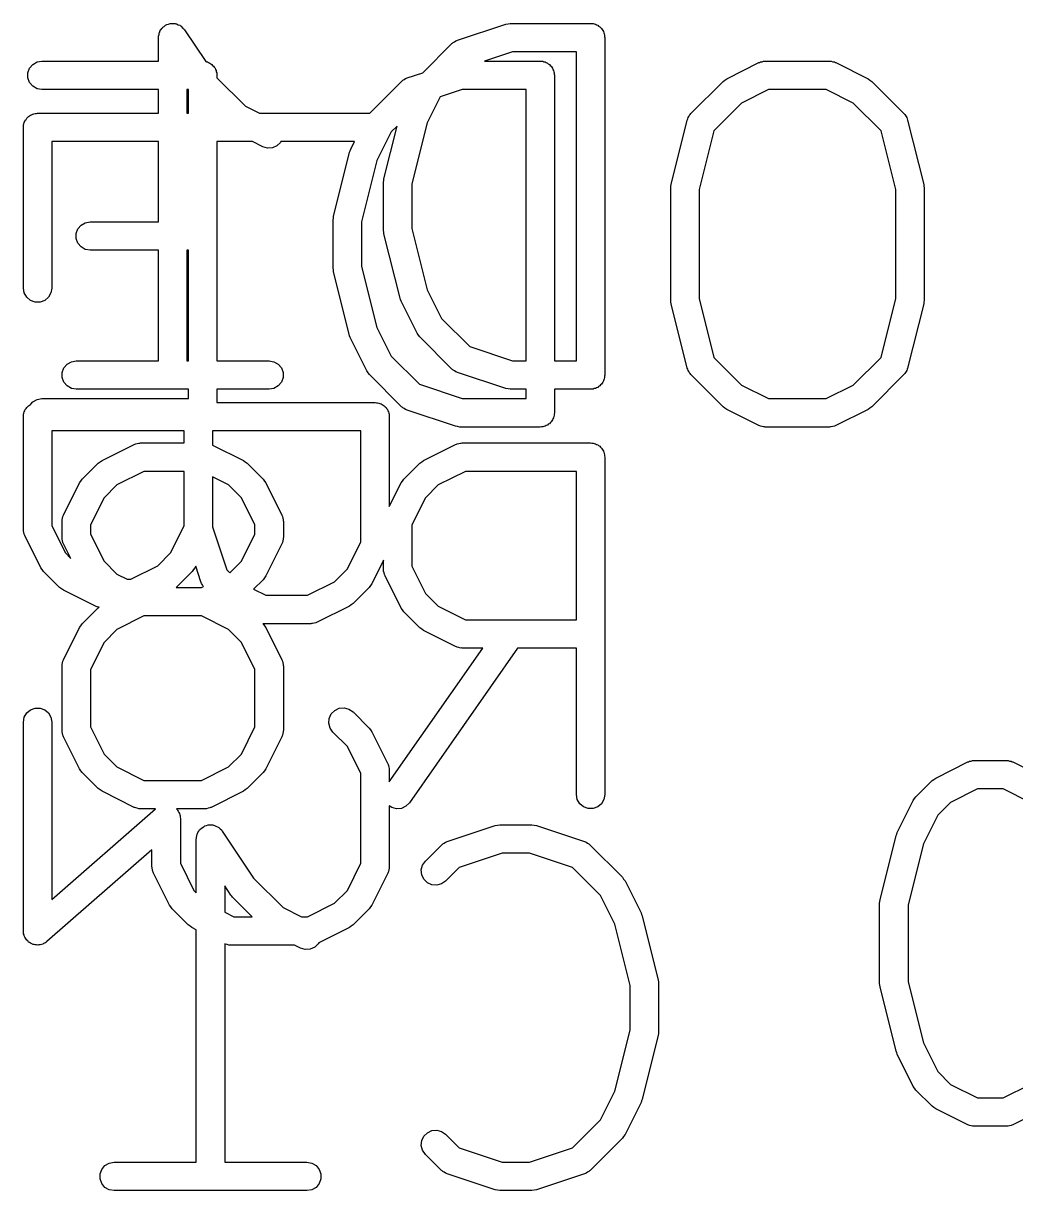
# Model space of a CAD drawing. Extents: x -0.3 to 76.5, y -74.5 to -2.2.
# Drawn here: x 23.82 to 27.367, y -29.723 to -25.55 of the extents above; entities that cross this region are included whole.
import ezdxf

# ---------------------------------------------------------------- set-up
doc = ezdxf.new("R2010")
doc.units = 0
doc.header["$MEASUREMENT"] = 0
doc.layers.add('BLACK', color=7, linetype='CONTINUOUS')

msp = doc.modelspace()

# ---------------------------------------------------------------- linework, layer by layer
at = {"layer": 'Black'}
for p, q in [((24.3076, -25.5812), (24.3084, -25.5785)), ((24.3084, -25.5785), (24.312, -25.5736)), ((24.312, -25.5736), (24.3151, -25.5684)), ((24.3151, -25.5684), (24.3172, -25.5666)), ((24.3172, -25.5666), (24.3189, -25.5643)), ((24.3189, -25.5643), (24.3239, -25.561)), ((24.3239, -25.561), (24.3286, -25.5571)), ((24.3286, -25.5571), (24.3312, -25.5561)), ((24.3312, -25.5561), (24.3336, -25.5545)), ((24.3336, -25.5545), (24.3395, -25.5531)), ((24.3395, -25.5531), (24.3452, -25.551)), ((24.3452, -25.551), (24.348, -25.551)), ((24.348, -25.551), (24.3507, -25.5504)), ((24.3507, -25.5504), (24.3567, -25.551)), ((24.3567, -25.551), (24.3628, -25.551)), ((24.3628, -25.551), (24.3654, -25.552)), ((24.3654, -25.552), (24.3682, -25.5523)), ((24.3682, -25.5523), (24.3737, -25.555)), ((24.3737, -25.555), (24.3794, -25.5571)), ((24.3794, -25.5571), (24.3815, -25.5589)), ((24.3815, -25.5589), (24.3841, -25.5601)), ((24.3841, -25.5601), (24.3882, -25.5645)), ((24.3882, -25.5645), (24.3929, -25.5684)), ((24.3929, -25.5684), (24.3943, -25.5708)), ((24.3943, -25.5708), (24.3962, -25.5729)), ((24.3962, -25.5729), (24.4722, -25.6868)), ((25.3721, -25.6103), (25.5444, -25.5529)), ((25.5444, -25.5529), (25.5525, -25.5517)), ((25.5525, -25.5517), (25.5605, -25.5502)), ((25.5605, -25.5502), (25.8477, -25.5502)), ((25.8477, -25.5502), (25.8521, -25.551)), ((25.8521, -25.551), (25.8566, -25.551)), ((25.8566, -25.551), (25.8607, -25.5525)), ((25.8607, -25.5525), (25.8651, -25.5533)), ((25.8651, -25.5533), (25.869, -25.5555)), ((25.869, -25.5555), (25.8731, -25.5571)), ((25.8731, -25.5571), (25.8765, -25.5599)), ((25.8765, -25.5599), (25.8804, -25.5621)), ((25.8804, -25.5621), (25.8832, -25.5655)), ((25.8832, -25.5655), (25.8867, -25.5684)), ((25.8867, -25.5684), (25.8889, -25.5722)), ((25.8889, -25.5722), (25.8917, -25.5756)), ((25.8917, -25.5756), (25.8933, -25.5798)), ((25.8933, -25.5798), (25.8955, -25.5837)), ((24.3032, -25.601), (24.3037, -25.5983)), ((24.3032, -25.6852), (24.3032, -25.601)), ((24.3035, -25.5955), (24.3052, -25.5896)), ((24.3037, -25.5983), (24.3035, -25.5955)), ((24.3052, -25.5896), (24.3062, -25.5837)), ((24.3062, -25.5837), (24.3076, -25.5812)), ((25.2482, -25.7266), (25.3522, -25.6226)), ((25.3522, -25.6226), (25.3546, -25.6209)), ((25.3546, -25.6209), (25.3565, -25.6187)), ((25.3565, -25.6187), (25.3618, -25.6159)), ((25.3618, -25.6159), (25.3666, -25.6125)), ((25.3666, -25.6125), (25.3695, -25.6117)), ((25.3695, -25.6117), (25.3721, -25.6103)), ((25.8955, -25.5837), (25.8962, -25.5881)), ((25.8962, -25.5881), (25.8978, -25.5922)), ((25.8978, -25.5922), (25.8978, -25.5967)), ((25.8978, -25.5967), (25.8985, -25.601)), ((25.8985, -25.601), (25.8985, -26.8075)), ((25.5687, -25.6518), (25.4685, -25.6852)), ((25.7969, -25.6518), (25.5687, -25.6518)), ((25.7969, -26.7567), (25.7969, -25.6518)), ((23.8427, -25.7106), (23.8541, -25.6971)), ((23.8541, -25.6971), (23.8694, -25.6883)), ((23.8694, -25.6883), (23.8867, -25.6852)), ((23.8867, -25.6852), (24.3032, -25.6852)), ((24.4722, -25.6868), (24.4743, -25.6875)), ((24.4743, -25.6875), (24.4786, -25.6883)), ((24.4786, -25.6883), (24.4825, -25.6905)), ((24.4825, -25.6905), (24.4867, -25.6921)), ((24.4867, -25.6921), (24.4901, -25.6949)), ((24.4901, -25.6949), (24.4939, -25.6971)), ((24.4939, -25.6971), (24.4968, -25.7005)), ((24.4968, -25.7005), (24.5002, -25.7034)), ((24.5002, -25.7034), (24.5024, -25.7072)), ((25.4685, -25.6852), (25.6678, -25.6852)), ((25.6678, -25.6852), (25.6721, -25.686)), ((25.6721, -25.686), (25.6766, -25.686)), ((25.6766, -25.686), (25.6808, -25.6875)), ((25.6808, -25.6875), (25.6851, -25.6883)), ((25.6851, -25.6883), (25.689, -25.6905)), ((25.689, -25.6905), (25.6932, -25.6921)), ((25.6932, -25.6921), (25.6966, -25.6949)), ((25.6966, -25.6949), (25.7004, -25.6971)), ((25.7004, -25.6971), (25.7033, -25.7005)), ((25.7033, -25.7005), (25.7067, -25.7034)), ((25.7067, -25.7034), (25.7089, -25.7072)), ((26.3345, -25.7481), (26.4494, -25.6906)), ((26.4494, -25.6906), (26.4522, -25.6898)), ((26.4522, -25.6898), (26.4547, -25.6883)), ((26.4547, -25.6883), (26.4606, -25.6873)), ((26.4606, -25.6873), (26.4663, -25.6856)), ((26.4663, -25.6856), (26.4692, -25.6858)), ((26.4692, -25.6858), (26.4721, -25.6852)), ((26.4721, -25.6852), (26.7019, -25.6852)), ((26.7019, -25.6852), (26.7048, -25.6858)), ((26.7048, -25.6858), (26.7077, -25.6856)), ((26.7077, -25.6856), (26.7134, -25.6873)), ((26.7134, -25.6873), (26.7193, -25.6883)), ((26.7193, -25.6883), (26.7218, -25.6898)), ((26.7218, -25.6898), (26.7246, -25.6906)), ((26.7246, -25.6906), (26.8395, -25.7481)), ((23.8367, -25.7272), (23.8427, -25.7106)), ((23.8367, -25.7449), (23.8367, -25.7272)), ((23.8427, -25.7614), (23.8367, -25.7449)), ((24.5024, -25.7072), (24.5053, -25.7106)), ((24.5053, -25.7106), (24.5068, -25.7148)), ((24.5068, -25.7148), (24.509, -25.7187)), ((24.509, -25.7187), (24.5098, -25.7231)), ((24.5098, -25.7231), (24.5113, -25.7272)), ((24.5113, -25.7272), (24.5113, -25.7317)), ((24.5113, -25.7317), (24.5121, -25.736)), ((24.5121, -25.736), (24.5121, -25.7447)), ((24.5121, -25.7447), (24.6139, -25.8466)), ((25.1818, -25.7509), (25.1867, -25.7475)), ((25.1867, -25.7475), (25.1895, -25.7467)), ((25.1895, -25.7467), (25.1921, -25.7453)), ((25.1921, -25.7453), (25.2482, -25.7266)), ((25.7089, -25.7072), (25.7118, -25.7106)), ((25.7118, -25.7106), (25.7133, -25.7148)), ((25.7133, -25.7148), (25.7155, -25.7187)), ((25.7155, -25.7187), (25.7163, -25.7231)), ((25.7163, -25.7231), (25.7178, -25.7272)), ((25.7178, -25.7272), (25.7178, -25.7317)), ((25.7178, -25.7317), (25.7186, -25.736)), ((25.7186, -25.736), (25.7186, -26.7567)), ((23.8541, -25.775), (23.8427, -25.7614)), ((23.8694, -25.7838), (23.8541, -25.775)), ((23.8867, -25.7868), (23.8694, -25.7838)), ((24.3032, -25.7868), (23.8867, -25.7868)), ((24.3032, -25.8715), (24.3032, -25.7868)), ((24.4048, -25.7868), (24.4048, -25.8715)), ((24.4105, -25.7868), (24.4048, -25.7868)), ((24.4105, -25.8715), (24.4105, -25.7868)), ((25.0583, -25.8715), (25.1722, -25.7576)), ((25.1722, -25.7576), (25.1746, -25.7559)), ((25.1746, -25.7559), (25.1766, -25.7537)), ((25.1766, -25.7537), (25.1818, -25.7509)), ((25.3887, -25.7868), (25.3102, -25.813)), ((25.617, -25.7868), (25.3887, -25.7868)), ((25.617, -26.7567), (25.617, -25.7868)), ((26.2064, -25.8725), (26.3213, -25.7576)), ((26.3213, -25.7576), (26.3279, -25.7529)), ((26.3279, -25.7529), (26.3345, -25.7481)), ((26.4841, -25.7868), (26.3873, -25.8352)), ((26.6899, -25.7868), (26.4841, -25.7868)), ((26.7867, -25.8352), (26.6899, -25.7868)), ((26.8395, -25.7481), (26.8461, -25.7529)), ((26.8461, -25.7529), (26.8527, -25.7576)), ((26.8527, -25.7576), (26.9676, -25.8725)), ((25.3102, -25.813), (25.2637, -25.906)), ((23.8581, -25.8738), (23.8622, -25.8722)), ((23.8622, -25.8722), (23.8667, -25.8722)), ((23.8667, -25.8722), (23.871, -25.8715)), ((23.871, -25.8715), (24.3032, -25.8715)), ((24.4048, -25.8715), (24.4105, -25.8715)), ((24.6139, -25.8466), (24.6637, -25.8715)), ((24.6637, -25.8715), (25.0583, -25.8715)), ((26.2036, -25.8765), (26.2064, -25.8725)), ((26.3873, -25.8352), (26.2882, -25.9344)), ((26.8858, -25.9344), (26.7867, -25.8352)), ((26.9676, -25.8725), (26.9704, -25.8765)), ((23.821, -25.9134), (23.8225, -25.9093)), ((23.821, -25.9179), (23.821, -25.9134)), ((23.8225, -25.9093), (23.8233, -25.9049)), ((23.8233, -25.9049), (23.8255, -25.901)), ((23.8255, -25.901), (23.8271, -25.8969)), ((23.8271, -25.8969), (23.8299, -25.8935)), ((23.8299, -25.8935), (23.8321, -25.8896)), ((23.8321, -25.8896), (23.8355, -25.8868)), ((23.8355, -25.8868), (23.8384, -25.8833)), ((23.8384, -25.8833), (23.8422, -25.8811)), ((23.8422, -25.8811), (23.8456, -25.8783)), ((23.8456, -25.8783), (23.8498, -25.8767)), ((23.8498, -25.8767), (23.8537, -25.8745)), ((23.8537, -25.8745), (23.8581, -25.8738)), ((25.2637, -25.906), (25.2091, -26.1244)), ((26.1355, -26.1259), (26.193, -25.8961)), ((26.193, -25.8961), (26.195, -25.8916)), ((26.195, -25.8916), (26.1962, -25.8869)), ((26.1962, -25.8869), (26.1986, -25.8836)), ((26.1986, -25.8836), (26.2002, -25.88)), ((26.2002, -25.88), (26.2036, -25.8765)), ((26.9704, -25.8765), (26.9738, -25.88)), ((26.9738, -25.88), (26.9754, -25.8836)), ((26.9754, -25.8836), (26.9778, -25.8869)), ((26.9778, -25.8869), (26.979, -25.8916)), ((26.979, -25.8916), (26.981, -25.8961)), ((26.981, -25.8961), (27.0384, -26.1259)), ((23.8202, -25.9223), (23.821, -25.9179)), ((23.8202, -26.4968), (23.8202, -25.9223)), ((25.135, -25.9385), (25.0837, -26.041)), ((25.109, -26.1058), (25.1561, -25.9173)), ((25.1561, -25.9173), (25.135, -25.9385)), ((26.2882, -25.9344), (26.2356, -26.1445)), ((26.9384, -26.1445), (26.8858, -25.9344)), ((24.3032, -25.9731), (23.9218, -25.9731)), ((23.9218, -25.9731), (23.9218, -26.4968)), ((24.3032, -26.2598), (24.3032, -25.9731)), ((24.6397, -25.9731), (24.5121, -25.9731)), ((24.5121, -25.9731), (24.5121, -26.7567)), ((24.676, -25.9912), (24.6397, -25.9731)), ((24.6929, -25.9962), (24.676, -25.9912)), ((24.7105, -25.9952), (24.6929, -25.9962)), ((24.7267, -25.9882), (24.7105, -25.9952)), ((24.7395, -25.976), (24.7267, -25.9882)), ((24.741, -25.9731), (24.7395, -25.976)), ((25.0041, -25.9731), (24.741, -25.9731)), ((24.9903, -26.0006), (25.0041, -25.9731)), ((24.9291, -26.2408), (24.9865, -26.011)), ((24.9865, -26.011), (24.9888, -26.0059)), ((24.9888, -26.0059), (24.9903, -26.0006)), ((25.0837, -26.041), (25.0291, -26.2594)), ((25.1075, -26.1181), (25.1086, -26.112)), ((25.1075, -26.2905), (25.1075, -26.1181)), ((25.1086, -26.112), (25.109, -26.1058)), ((25.2091, -26.1244), (25.2091, -26.2842)), ((26.134, -26.1382), (26.1351, -26.1321)), ((26.134, -26.5404), (26.134, -26.1382)), ((26.1351, -26.1321), (26.1355, -26.1259)), ((26.2356, -26.1445), (26.2356, -26.5341)), ((26.9384, -26.5341), (26.9384, -26.1445)), ((27.0384, -26.1259), (27.0389, -26.1321)), ((27.0389, -26.1321), (27.04, -26.1382)), ((27.04, -26.1382), (27.04, -26.5404)), ((24.9275, -26.2531), (24.9286, -26.247)), ((24.9286, -26.247), (24.9291, -26.2408)), ((24.0091, -26.3017), (24.0151, -26.2852)), ((24.0151, -26.2852), (24.0264, -26.2717)), ((24.0264, -26.2717), (24.0417, -26.2628)), ((24.0417, -26.2628), (24.0591, -26.2598)), ((24.0591, -26.2598), (24.3032, -26.2598)), ((24.9275, -26.4255), (24.9275, -26.2531)), ((25.0291, -26.2594), (25.0291, -26.4192)), ((25.1086, -26.2966), (25.1075, -26.2905)), ((25.2091, -26.2842), (25.2637, -26.5026)), ((24.0091, -26.3194), (24.0091, -26.3017)), ((24.0151, -26.336), (24.0091, -26.3194)), ((25.109, -26.3028), (25.1086, -26.2966)), ((25.1665, -26.5326), (25.109, -26.3028)), ((24.0264, -26.3495), (24.0151, -26.336)), ((24.0417, -26.3583), (24.0264, -26.3495)), ((24.0591, -26.3614), (24.0417, -26.3583)), ((24.3032, -26.3614), (24.0591, -26.3614)), ((24.3032, -26.7567), (24.3032, -26.3614)), ((24.4048, -26.3614), (24.4048, -26.7567)), ((24.4105, -26.3614), (24.4048, -26.3614)), ((24.4105, -26.7567), (24.4105, -26.3614)), ((24.9286, -26.4316), (24.9275, -26.4255)), ((24.9291, -26.4378), (24.9286, -26.4316)), ((24.9865, -26.6676), (24.9291, -26.4378)), ((25.0291, -26.4192), (25.0837, -26.6376)), ((23.8233, -26.5142), (23.8202, -26.4968)), ((23.9218, -26.4968), (23.9188, -26.5142)), ((23.8321, -26.5294), (23.8233, -26.5142)), ((23.8456, -26.5408), (23.8321, -26.5294)), ((23.8622, -26.5468), (23.8456, -26.5408)), ((23.8964, -26.5408), (23.8799, -26.5468)), ((23.91, -26.5294), (23.8964, -26.5408)), ((23.9188, -26.5142), (23.91, -26.5294)), ((25.1687, -26.5377), (25.1665, -26.5326)), ((25.1703, -26.543), (25.1687, -26.5377)), ((25.2637, -26.5026), (25.315, -26.6051)), ((26.1351, -26.5465), (26.134, -26.5404)), ((26.2356, -26.5341), (26.2882, -26.7442)), ((26.8858, -26.7442), (26.9384, -26.5341)), ((27.04, -26.5404), (27.0389, -26.5465)), ((23.8799, -26.5468), (23.8622, -26.5468)), ((25.2278, -26.6579), (25.1703, -26.543)), ((26.1355, -26.5527), (26.1351, -26.5465)), ((26.193, -26.7825), (26.1355, -26.5527)), ((27.0384, -26.5527), (26.981, -26.7825)), ((27.0389, -26.5465), (27.0384, -26.5527)), ((25.315, -26.6051), (25.4156, -26.7057)), ((25.0837, -26.6376), (25.135, -26.7401)), ((25.2326, -26.6645), (25.2278, -26.6579)), ((25.2373, -26.6711), (25.2326, -26.6645)), ((24.9888, -26.6727), (24.9865, -26.6676)), ((24.9903, -26.678), (24.9888, -26.6727)), ((25.0478, -26.7929), (24.9903, -26.678)), ((25.3522, -26.786), (25.2373, -26.6711)), ((25.4156, -26.7057), (25.5687, -26.7567)), ((25.135, -26.7401), (25.2356, -26.8407)), ((26.2882, -26.7442), (26.3873, -26.8433)), ((26.7867, -26.8433), (26.8858, -26.7442)), ((23.9592, -26.7987), (23.9653, -26.7821)), ((23.9653, -26.7821), (23.9766, -26.7686)), ((23.9766, -26.7686), (23.9919, -26.7598)), ((23.9919, -26.7598), (24.0093, -26.7567)), ((24.0093, -26.7567), (24.3032, -26.7567)), ((24.4048, -26.7567), (24.4105, -26.7567)), ((24.5121, -26.7567), (24.6987, -26.7567)), ((24.6987, -26.7567), (24.7161, -26.7598)), ((24.7161, -26.7598), (24.7313, -26.7686)), ((24.7313, -26.7686), (24.7427, -26.7821)), ((24.7427, -26.7821), (24.7487, -26.7987)), ((25.3546, -26.7877), (25.3522, -26.786)), ((25.3565, -26.7899), (25.3546, -26.7877)), ((25.3618, -26.7927), (25.3565, -26.7899)), ((25.5687, -26.7567), (25.617, -26.7567)), ((25.7186, -26.7567), (25.7969, -26.7567)), ((26.195, -26.787), (26.193, -26.7825)), ((26.1962, -26.7917), (26.195, -26.787)), ((26.979, -26.787), (26.9778, -26.7917)), ((26.981, -26.7825), (26.979, -26.787)), ((23.9592, -26.8164), (23.9592, -26.7987)), ((23.9653, -26.8329), (23.9592, -26.8164)), ((23.9766, -26.8465), (23.9653, -26.8329)), ((24.7427, -26.8329), (24.7313, -26.8465)), ((24.7487, -26.8164), (24.7427, -26.8329)), ((24.7487, -26.7987), (24.7487, -26.8164)), ((25.0527, -26.7995), (25.0478, -26.7929)), ((25.0573, -26.8061), (25.0527, -26.7995)), ((25.1722, -26.921), (25.0573, -26.8061)), ((25.3666, -26.7961), (25.3618, -26.7927)), ((25.3695, -26.7969), (25.3666, -26.7961)), ((25.3721, -26.7983), (25.3695, -26.7969)), ((25.5444, -26.8557), (25.3721, -26.7983)), ((25.8917, -26.8329), (25.8889, -26.8364)), ((25.8933, -26.8288), (25.8917, -26.8329)), ((25.8955, -26.8249), (25.8933, -26.8288)), ((25.8962, -26.8205), (25.8955, -26.8249)), ((25.8978, -26.8164), (25.8962, -26.8205)), ((25.8985, -26.8075), (25.8978, -26.8119)), ((25.8978, -26.8119), (25.8978, -26.8164)), ((26.1986, -26.795), (26.1962, -26.7917)), ((26.2002, -26.7986), (26.1986, -26.795)), ((26.2036, -26.8021), (26.2002, -26.7986)), ((26.2064, -26.8061), (26.2036, -26.8021)), ((26.3213, -26.921), (26.2064, -26.8061)), ((26.9676, -26.8061), (26.8527, -26.921)), ((26.9704, -26.8021), (26.9676, -26.8061)), ((26.9738, -26.7986), (26.9704, -26.8021)), ((26.9754, -26.795), (26.9738, -26.7986)), ((26.9778, -26.7917), (26.9754, -26.795)), ((23.9919, -26.8553), (23.9766, -26.8465)), ((24.0093, -26.8583), (23.9919, -26.8553)), ((24.4105, -26.8583), (24.0093, -26.8583)), ((24.4105, -26.8917), (24.4105, -26.8583)), ((24.6987, -26.8583), (24.5121, -26.8583)), ((24.5121, -26.8583), (24.5121, -26.9056)), ((24.7161, -26.8553), (24.6987, -26.8583)), ((24.7313, -26.8465), (24.7161, -26.8553)), ((25.2356, -26.8407), (25.3887, -26.8917)), ((25.5525, -26.8569), (25.5444, -26.8557)), ((25.5605, -26.8583), (25.5525, -26.8569)), ((25.617, -26.8583), (25.5605, -26.8583)), ((25.617, -26.8917), (25.617, -26.8583)), ((25.8477, -26.8583), (25.7186, -26.8583)), ((25.7186, -26.8583), (25.7186, -26.9425)), ((25.8521, -26.8576), (25.8477, -26.8583)), ((25.8566, -26.8576), (25.8521, -26.8576)), ((25.8607, -26.8561), (25.8566, -26.8576)), ((25.8651, -26.8553), (25.8607, -26.8561)), ((25.869, -26.8531), (25.8651, -26.8553)), ((25.8731, -26.8515), (25.869, -26.8531)), ((25.8765, -26.8487), (25.8731, -26.8515)), ((25.8804, -26.8465), (25.8765, -26.8487)), ((25.8832, -26.8431), (25.8804, -26.8465)), ((25.8867, -26.8402), (25.8832, -26.8431)), ((25.8889, -26.8364), (25.8867, -26.8402)), ((26.3873, -26.8433), (26.4841, -26.8917)), ((26.6899, -26.8917), (26.7867, -26.8433)), ((23.8384, -26.9175), (23.8422, -26.9153)), ((23.8422, -26.9153), (23.8456, -26.9124)), ((23.8456, -26.9124), (23.8472, -26.9118)), ((23.8472, -26.9118), (23.8541, -26.9036)), ((23.8541, -26.9036), (23.8694, -26.8948)), ((23.8694, -26.8948), (23.8867, -26.8917)), ((23.8867, -26.8917), (24.4105, -26.8917)), ((24.5121, -26.9056), (25.0775, -26.9056)), ((25.0775, -26.9056), (25.0819, -26.9064)), ((25.0819, -26.9064), (25.0864, -26.9064)), ((25.0864, -26.9064), (25.0905, -26.9079)), ((25.0905, -26.9079), (25.0949, -26.9087)), ((25.0949, -26.9087), (25.0988, -26.9109)), ((25.0988, -26.9109), (25.1029, -26.9124)), ((25.1029, -26.9124), (25.1064, -26.9153)), ((25.1064, -26.9153), (25.1102, -26.9175)), ((25.3887, -26.8917), (25.617, -26.8917)), ((26.4841, -26.8917), (26.6899, -26.8917)), ((23.8202, -26.9564), (23.821, -26.952)), ((23.8202, -27.3586), (23.8202, -26.9564)), ((23.821, -26.9476), (23.8225, -26.9434)), ((23.821, -26.952), (23.821, -26.9476)), ((23.8225, -26.9434), (23.8233, -26.939)), ((23.8233, -26.939), (23.8255, -26.9352)), ((23.8255, -26.9352), (23.8271, -26.931)), ((23.8271, -26.931), (23.8299, -26.9276)), ((23.8299, -26.9276), (23.8321, -26.9238)), ((23.8321, -26.9238), (23.8355, -26.9209)), ((23.8355, -26.9209), (23.8384, -26.9175)), ((25.1102, -26.9175), (25.1131, -26.9209)), ((25.1131, -26.9209), (25.1165, -26.9238)), ((25.1165, -26.9238), (25.1187, -26.9276)), ((25.1187, -26.9276), (25.1215, -26.931)), ((25.1215, -26.931), (25.1231, -26.9352)), ((25.1231, -26.9352), (25.1253, -26.939)), ((25.1253, -26.939), (25.1261, -26.9434)), ((25.1261, -26.9434), (25.1276, -26.9476)), ((25.1276, -26.9476), (25.1276, -26.952)), ((25.1276, -26.952), (25.1283, -26.9564)), ((25.1283, -26.9564), (25.1283, -27.2772)), ((25.1746, -26.9227), (25.1722, -26.921)), ((25.1766, -26.9249), (25.1746, -26.9227)), ((25.1818, -26.9277), (25.1766, -26.9249)), ((25.1867, -26.9311), (25.1818, -26.9277)), ((25.1895, -26.9319), (25.1867, -26.9311)), ((25.1921, -26.9333), (25.1895, -26.9319)), ((25.3644, -26.9907), (25.1921, -26.9333)), ((25.7163, -26.9555), (25.7155, -26.9599)), ((25.7178, -26.9514), (25.7163, -26.9555)), ((25.7186, -26.9425), (25.7178, -26.9469)), ((25.7178, -26.9469), (25.7178, -26.9514)), ((26.3279, -26.9257), (26.3213, -26.921)), ((26.3345, -26.9305), (26.3279, -26.9257)), ((26.4494, -26.988), (26.3345, -26.9305)), ((26.8395, -26.9305), (26.7246, -26.988)), ((26.8461, -26.9257), (26.8395, -26.9305)), ((26.8527, -26.921), (26.8461, -26.9257)), ((25.3725, -26.9919), (25.3644, -26.9907)), ((25.3805, -26.9933), (25.3725, -26.9919)), ((25.6678, -26.9933), (25.3805, -26.9933)), ((25.6721, -26.9926), (25.6678, -26.9933)), ((25.6766, -26.9926), (25.6721, -26.9926)), ((25.6808, -26.9911), (25.6766, -26.9926)), ((25.6851, -26.9903), (25.6808, -26.9911)), ((25.689, -26.9881), (25.6851, -26.9903)), ((25.6932, -26.9865), (25.689, -26.9881)), ((25.6966, -26.9837), (25.6932, -26.9865)), ((25.7004, -26.9815), (25.6966, -26.9837)), ((25.7033, -26.9781), (25.7004, -26.9815)), ((25.7067, -26.9752), (25.7033, -26.9781)), ((25.7089, -26.9714), (25.7067, -26.9752)), ((25.7118, -26.9679), (25.7089, -26.9714)), ((25.7133, -26.9638), (25.7118, -26.9679)), ((25.7155, -26.9599), (25.7133, -26.9638)), ((26.4522, -26.9888), (26.4494, -26.988)), ((26.4547, -26.9903), (26.4522, -26.9888)), ((26.4606, -26.9913), (26.4547, -26.9903)), ((26.4663, -26.993), (26.4606, -26.9913)), ((26.4692, -26.9928), (26.4663, -26.993)), ((26.4721, -26.9933), (26.4692, -26.9928)), ((26.7019, -26.9933), (26.4721, -26.9933)), ((26.7048, -26.9928), (26.7019, -26.9933)), ((26.7077, -26.993), (26.7048, -26.9928)), ((26.7134, -26.9913), (26.7077, -26.993)), ((26.7193, -26.9903), (26.7134, -26.9913)), ((26.7218, -26.9888), (26.7193, -26.9903)), ((26.7246, -26.988), (26.7218, -26.9888)), ((23.9218, -27.0072), (23.9218, -27.3466)), ((24.3948, -27.0072), (23.9218, -27.0072)), ((24.3948, -27.0502), (24.3948, -27.0072)), ((24.4964, -27.0072), (24.4964, -27.058)), ((25.0267, -27.0072), (24.4964, -27.0072)), ((25.0267, -27.404), (25.0267, -27.0072)), ((24.1014, -27.1131), (24.2164, -27.0556)), ((24.2164, -27.0556), (24.2192, -27.0548)), ((24.2192, -27.0548), (24.2217, -27.0533)), ((24.2217, -27.0533), (24.2276, -27.0523)), ((24.2276, -27.0523), (24.2333, -27.0506)), ((24.2333, -27.0506), (24.2362, -27.0508)), ((24.2362, -27.0508), (24.2391, -27.0502)), ((24.2391, -27.0502), (24.3948, -27.0502)), ((24.4964, -27.058), (24.6065, -27.1131)), ((25.2505, -27.1131), (25.3654, -27.0556)), ((25.3654, -27.0556), (25.3682, -27.0548)), ((25.3682, -27.0548), (25.3707, -27.0533)), ((25.3707, -27.0533), (25.3766, -27.0523)), ((25.3766, -27.0523), (25.3823, -27.0506)), ((25.3823, -27.0506), (25.3852, -27.0508)), ((25.3852, -27.0508), (25.3881, -27.0502)), ((25.3881, -27.0502), (25.8477, -27.0502)), ((25.8477, -27.0502), (25.8521, -27.051)), ((25.8521, -27.051), (25.8566, -27.051)), ((25.8566, -27.051), (25.8607, -27.0525)), ((25.8607, -27.0525), (25.8651, -27.0533)), ((25.8651, -27.0533), (25.869, -27.0555)), ((25.869, -27.0555), (25.8731, -27.0571)), ((25.8731, -27.0571), (25.8765, -27.0599)), ((25.8765, -27.0599), (25.8804, -27.0621)), ((25.8804, -27.0621), (25.8832, -27.0655)), ((25.8832, -27.0655), (25.8867, -27.0684)), ((25.8867, -27.0684), (25.8889, -27.0722)), ((25.8889, -27.0722), (25.8917, -27.0756)), ((25.8917, -27.0756), (25.8933, -27.0798)), ((25.8933, -27.0798), (25.8955, -27.0837)), ((24.0308, -27.18), (24.0882, -27.1226)), ((24.0882, -27.1226), (24.0949, -27.1179)), ((24.0949, -27.1179), (24.1014, -27.1131)), ((24.6065, -27.1131), (24.613, -27.1179)), ((24.613, -27.1179), (24.6197, -27.1226)), ((24.6197, -27.1226), (24.6772, -27.18)), ((25.1798, -27.18), (25.2373, -27.1226)), ((25.2373, -27.1226), (25.244, -27.1179)), ((25.244, -27.1179), (25.2505, -27.1131)), ((25.8955, -27.0837), (25.8962, -27.0881)), ((25.8962, -27.0881), (25.8978, -27.0922)), ((25.8978, -27.0922), (25.8978, -27.0967)), ((25.8978, -27.0967), (25.8985, -27.101)), ((25.8985, -27.101), (25.8985, -28.3075)), ((24.2511, -27.1518), (24.1543, -27.2003)), ((24.3948, -27.1518), (24.2511, -27.1518)), ((24.3948, -27.3466), (24.3948, -27.1518)), ((25.4001, -27.1518), (25.3033, -27.2003)), ((25.7969, -27.1518), (25.4001, -27.1518)), ((25.7969, -27.6822), (25.7969, -27.1518)), ((23.9638, -27.3081), (24.0213, -27.1932)), ((24.0213, -27.1932), (24.0261, -27.1867)), ((24.0261, -27.1867), (24.0308, -27.18)), ((24.1543, -27.2003), (24.1085, -27.246)), ((24.5537, -27.2003), (24.4964, -27.1716)), ((24.4964, -27.1716), (24.4964, -27.3503)), ((24.5995, -27.246), (24.5537, -27.2003)), ((24.6772, -27.18), (24.6818, -27.1867)), ((24.6818, -27.1867), (24.6867, -27.1932)), ((24.6867, -27.1932), (24.7441, -27.3081)), ((25.1283, -27.2772), (25.1703, -27.1932)), ((25.1703, -27.1932), (25.1752, -27.1867)), ((25.1752, -27.1867), (25.1798, -27.18)), ((25.3033, -27.2003), (25.2575, -27.246)), ((24.1085, -27.246), (24.0601, -27.3428)), ((24.6479, -27.3428), (24.5995, -27.246)), ((25.2575, -27.246), (25.2091, -27.3428)), ((23.9585, -27.3309), (23.959, -27.328)), ((23.9585, -27.3883), (23.9585, -27.3309)), ((23.9588, -27.325), (23.9605, -27.3193)), ((23.959, -27.328), (23.9588, -27.325)), ((23.9605, -27.3193), (23.9615, -27.3135)), ((23.9615, -27.3135), (23.963, -27.3109)), ((23.963, -27.3109), (23.9638, -27.3081)), ((24.7441, -27.3081), (24.745, -27.3109)), ((24.745, -27.3109), (24.7464, -27.3135)), ((24.7464, -27.3135), (24.7475, -27.3193)), ((24.7475, -27.3193), (24.7492, -27.325)), ((24.7492, -27.325), (24.749, -27.328)), ((24.749, -27.328), (24.7495, -27.3309)), ((24.7495, -27.3309), (24.7495, -27.3883)), ((23.8208, -27.3615), (23.8202, -27.3586)), ((23.8206, -27.3644), (23.8208, -27.3615)), ((23.8223, -27.3701), (23.8206, -27.3644)), ((23.8233, -27.3759), (23.8223, -27.3701)), ((23.9218, -27.3466), (23.9703, -27.4434)), ((24.0601, -27.3428), (24.0601, -27.3763)), ((24.3464, -27.4434), (24.3948, -27.3466)), ((24.4964, -27.3503), (24.5474, -27.5035)), ((24.6479, -27.3763), (24.6479, -27.3428)), ((25.2091, -27.3428), (25.2091, -27.4912)), ((23.8248, -27.3785), (23.8233, -27.3759)), ((23.8256, -27.3813), (23.8248, -27.3785)), ((23.8831, -27.4962), (23.8256, -27.3813)), ((23.959, -27.3912), (23.9585, -27.3883)), ((23.9588, -27.3941), (23.959, -27.3912)), ((23.9605, -27.3998), (23.9588, -27.3941)), ((23.9615, -27.4057), (23.9605, -27.3998)), ((23.963, -27.4082), (23.9615, -27.4057)), ((23.9638, -27.411), (23.963, -27.4082)), ((23.9898, -27.4629), (23.9638, -27.411)), ((24.0601, -27.3763), (24.1085, -27.4731)), ((24.5995, -27.4731), (24.6479, -27.3763)), ((24.7441, -27.411), (24.6867, -27.5259)), ((24.745, -27.4082), (24.7441, -27.411)), ((24.7464, -27.4057), (24.745, -27.4082)), ((24.7475, -27.3998), (24.7464, -27.4057)), ((24.7492, -27.3941), (24.7475, -27.3998)), ((24.7495, -27.3883), (24.749, -27.3912)), ((24.749, -27.3912), (24.7492, -27.3941)), ((24.9783, -27.5008), (25.0267, -27.404)), ((23.9703, -27.4434), (23.9898, -27.4629)), ((24.3006, -27.4892), (24.3464, -27.4434)), ((23.8879, -27.5027), (23.8831, -27.4962)), ((24.1085, -27.4731), (24.1543, -27.5189)), ((24.2038, -27.5376), (24.3006, -27.4892)), ((24.4336, -27.4962), (24.4287, -27.5027)), ((24.4362, -27.491), (24.4336, -27.4962)), ((24.4548, -27.547), (24.4362, -27.491)), ((24.5583, -27.5143), (24.5995, -27.4731)), ((25.1075, -27.4697), (25.0655, -27.5536)), ((25.1075, -27.5032), (25.1075, -27.4697)), ((25.2091, -27.4912), (25.2575, -27.588)), ((23.8926, -27.5094), (23.8879, -27.5027)), ((23.95, -27.5668), (23.8926, -27.5094)), ((24.1543, -27.5189), (24.1916, -27.5376)), ((24.1916, -27.5376), (24.2038, -27.5376)), ((24.424, -27.5094), (24.3666, -27.5668)), ((24.4287, -27.5027), (24.424, -27.5094)), ((24.5474, -27.5035), (24.5583, -27.5143)), ((24.6772, -27.5391), (24.6433, -27.573)), ((24.6818, -27.5325), (24.6772, -27.5391)), ((24.6867, -27.5259), (24.6818, -27.5325)), ((24.9326, -27.5466), (24.9783, -27.5008)), ((25.108, -27.5061), (25.1075, -27.5032)), ((25.1078, -27.509), (25.108, -27.5061)), ((25.1095, -27.5147), (25.1078, -27.509)), ((25.1106, -27.5206), (25.1095, -27.5147)), ((25.112, -27.5231), (25.1106, -27.5206)), ((25.1129, -27.5259), (25.112, -27.5231)), ((25.1703, -27.6408), (25.1129, -27.5259)), ((23.9567, -27.5715), (23.95, -27.5668)), ((23.9632, -27.5764), (23.9567, -27.5715)), ((24.0781, -27.6338), (23.9632, -27.5764)), ((24.3666, -27.5668), (24.3659, -27.5673)), ((24.3659, -27.5673), (24.4569, -27.5673)), ((24.4562, -27.5496), (24.4548, -27.547)), ((24.457, -27.5524), (24.4562, -27.5496)), ((24.4569, -27.5673), (24.4644, -27.5636)), ((24.4604, -27.5573), (24.457, -27.5524)), ((24.4632, -27.5625), (24.4604, -27.5573)), ((24.4644, -27.5636), (24.4632, -27.5625)), ((24.6433, -27.573), (24.6874, -27.595)), ((24.8357, -27.595), (24.9326, -27.5466)), ((25.056, -27.5668), (24.9986, -27.6243)), ((25.0607, -27.5602), (25.056, -27.5668)), ((25.0655, -27.5536), (25.0607, -27.5602)), ((24.6874, -27.595), (24.8357, -27.595)), ((24.9986, -27.6243), (24.9919, -27.629)), ((25.2575, -27.588), (25.3033, -27.6338)), ((24.0308, -27.6971), (24.0882, -27.6396)), ((24.0809, -27.6347), (24.0781, -27.6338)), ((24.0835, -27.6361), (24.0809, -27.6347)), ((24.0893, -27.6371), (24.0835, -27.6361)), ((24.0882, -27.6396), (24.0911, -27.6377)), ((24.0911, -27.6377), (24.0893, -27.6371)), ((24.9854, -27.6338), (24.8705, -27.6913)), ((24.9919, -27.629), (24.9854, -27.6338)), ((25.1752, -27.6474), (25.1703, -27.6408)), ((25.1798, -27.654), (25.1752, -27.6474)), ((25.2373, -27.7115), (25.1798, -27.654)), ((25.3033, -27.6338), (25.4001, -27.6822)), ((24.0213, -27.7103), (24.0261, -27.7038)), ((24.0261, -27.7038), (24.0308, -27.6971)), ((24.2511, -27.6689), (24.1543, -27.7173)), ((24.4569, -27.6689), (24.2511, -27.6689)), ((24.5537, -27.7173), (24.4569, -27.6689)), ((24.8477, -27.6966), (24.6767, -27.6966)), ((24.6767, -27.6966), (24.6772, -27.6971)), ((24.6772, -27.6971), (24.6818, -27.7038)), ((24.6818, -27.7038), (24.6867, -27.7103)), ((24.8506, -27.6961), (24.8477, -27.6966)), ((24.8535, -27.6963), (24.8506, -27.6961)), ((24.8593, -27.6946), (24.8535, -27.6963)), ((24.8651, -27.6936), (24.8593, -27.6946)), ((24.8676, -27.6921), (24.8651, -27.6936)), ((24.8705, -27.6913), (24.8676, -27.6921)), ((25.4001, -27.6822), (25.7969, -27.6822)), ((23.9638, -27.8252), (24.0213, -27.7103)), ((24.1543, -27.7173), (24.1085, -27.7631)), ((24.5995, -27.7631), (24.5537, -27.7173)), ((24.6867, -27.7103), (24.7441, -27.8252)), ((25.244, -27.7162), (25.2373, -27.7115)), ((25.2505, -27.721), (25.244, -27.7162)), ((25.3654, -27.7785), (25.2505, -27.721)), ((24.1085, -27.7631), (24.0601, -27.8599)), ((24.6479, -27.8599), (24.5995, -27.7631)), ((25.1283, -28.2618), (25.4629, -27.7838)), ((25.5869, -27.7838), (25.1999, -28.3367)), ((25.3682, -27.7793), (25.3654, -27.7785)), ((25.3707, -27.7808), (25.3682, -27.7793)), ((25.3766, -27.7818), (25.3707, -27.7808)), ((25.3823, -27.7835), (25.3766, -27.7818)), ((25.3852, -27.7833), (25.3823, -27.7835)), ((25.3881, -27.7838), (25.3852, -27.7833)), ((25.4629, -27.7838), (25.3881, -27.7838)), ((25.7969, -27.7838), (25.5869, -27.7838)), ((25.7969, -28.3075), (25.7969, -27.7838)), ((23.9605, -27.8364), (23.9615, -27.8306)), ((23.9615, -27.8306), (23.963, -27.828)), ((23.963, -27.828), (23.9638, -27.8252)), ((24.7441, -27.8252), (24.745, -27.828)), ((24.745, -27.828), (24.7464, -27.8306)), ((24.7464, -27.8306), (24.7475, -27.8364)), ((23.9585, -27.8479), (23.959, -27.845)), ((23.9585, -28.0777), (23.9585, -27.8479)), ((23.9588, -27.8421), (23.9605, -27.8364)), ((23.959, -27.845), (23.9588, -27.8421)), ((24.0601, -27.8599), (24.0601, -28.0657)), ((24.6479, -28.0657), (24.6479, -27.8599)), ((24.7475, -27.8364), (24.7492, -27.8421)), ((24.7492, -27.8421), (24.749, -27.845)), ((24.749, -27.845), (24.7495, -27.8479)), ((24.7495, -27.8479), (24.7495, -28.0777)), ((23.8456, -28.004), (23.8622, -27.998)), ((23.8622, -27.998), (23.8799, -27.998)), ((23.8799, -27.998), (23.8964, -28.004)), ((24.9335, -28.0064), (24.9495, -27.9989)), ((24.9495, -27.9989), (24.9671, -27.9974)), ((24.9671, -27.9974), (24.9841, -28.002)), ((23.8202, -28.048), (23.8233, -28.0306)), ((23.8233, -28.0306), (23.8321, -28.0153)), ((23.8321, -28.0153), (23.8456, -28.004)), ((23.8964, -28.004), (23.91, -28.0153)), ((23.91, -28.0153), (23.9188, -28.0306)), ((23.9188, -28.0306), (23.9218, -28.048)), ((24.912, -28.0524), (24.9136, -28.0349)), ((24.9136, -28.0349), (24.921, -28.0189)), ((24.921, -28.0189), (24.9335, -28.0064)), ((24.9841, -28.002), (24.9986, -28.0121)), ((24.9986, -28.0121), (25.056, -28.0695)), ((23.8202, -28.7949), (23.8202, -28.048)), ((23.9218, -28.048), (23.9218, -28.6829)), ((23.959, -28.0806), (23.9585, -28.0777)), ((23.9588, -28.0835), (23.959, -28.0806)), ((23.9605, -28.0893), (23.9588, -28.0835)), ((24.0601, -28.0657), (24.1085, -28.1626)), ((24.5995, -28.1626), (24.6479, -28.0657)), ((24.7492, -28.0835), (24.7475, -28.0893)), ((24.7495, -28.0777), (24.749, -28.0806)), ((24.749, -28.0806), (24.7492, -28.0835)), ((24.9166, -28.0695), (24.912, -28.0524)), ((24.9267, -28.0839), (24.9166, -28.0695)), ((24.9783, -28.1355), (24.9267, -28.0839)), ((25.056, -28.0695), (25.0607, -28.0762)), ((25.0607, -28.0762), (25.0655, -28.0827)), ((25.0655, -28.0827), (25.123, -28.1976)), ((23.9615, -28.0951), (23.9605, -28.0893)), ((23.963, -28.0976), (23.9615, -28.0951)), ((23.9638, -28.1005), (23.963, -28.0976)), ((24.0213, -28.2154), (23.9638, -28.1005)), ((24.7441, -28.1005), (24.6867, -28.2154)), ((24.745, -28.0976), (24.7441, -28.1005)), ((24.7464, -28.0951), (24.745, -28.0976)), ((24.7475, -28.0893), (24.7464, -28.0951)), ((24.1085, -28.1626), (24.1543, -28.2083)), ((24.5537, -28.2083), (24.5995, -28.1626)), ((25.0267, -28.2324), (24.9783, -28.1355)), ((24.1543, -28.2083), (24.2511, -28.2567)), ((24.4569, -28.2567), (24.5537, -28.2083)), ((25.123, -28.1976), (25.1238, -28.2004)), ((25.1238, -28.2004), (25.1253, -28.203)), ((25.1253, -28.203), (25.1263, -28.2088)), ((25.1263, -28.2088), (25.128, -28.2145)), ((27.0814, -28.2481), (27.1963, -28.1906)), ((27.1963, -28.1906), (27.1991, -28.1898)), ((27.1991, -28.1898), (27.2016, -28.1883)), ((27.2016, -28.1883), (27.2075, -28.1873)), ((27.2075, -28.1873), (27.2132, -28.1856)), ((27.2132, -28.1856), (27.2161, -28.1858)), ((27.2161, -28.1858), (27.219, -28.1852)), ((27.219, -28.1852), (27.3339, -28.1852)), ((27.3339, -28.1852), (27.3368, -28.1858)), ((27.3368, -28.1858), (27.3397, -28.1856)), ((27.3397, -28.1856), (27.3454, -28.1873)), ((27.3454, -28.1873), (27.3513, -28.1883)), ((27.3513, -28.1883), (27.3538, -28.1898)), ((27.3538, -28.1898), (27.3566, -28.1906)), ((27.3566, -28.1906), (27.4715, -28.2481)), ((24.0261, -28.2219), (24.0213, -28.2154)), ((24.0308, -28.2286), (24.0261, -28.2219)), ((24.0882, -28.286), (24.0308, -28.2286)), ((24.6772, -28.2286), (24.6197, -28.286)), ((24.6818, -28.2219), (24.6772, -28.2286)), ((24.6867, -28.2154), (24.6818, -28.2219)), ((25.0267, -28.5531), (25.0267, -28.2324)), ((25.128, -28.2145), (25.1278, -28.2175)), ((25.1278, -28.2175), (25.1283, -28.2204)), ((25.1283, -28.2204), (25.1283, -28.2618)), ((27.0748, -28.2529), (27.0814, -28.2481)), ((24.0949, -28.2907), (24.0882, -28.286)), ((24.1014, -28.2955), (24.0949, -28.2907)), ((24.2511, -28.2567), (24.4569, -28.2567)), ((24.6131, -28.2907), (24.6065, -28.2955)), ((24.6197, -28.286), (24.6131, -28.2907)), ((27.0107, -28.315), (27.0681, -28.2576)), ((27.0681, -28.2576), (27.0748, -28.2529)), ((27.231, -28.2868), (27.1342, -28.3352)), ((27.3219, -28.2868), (27.231, -28.2868)), ((27.4187, -28.3352), (27.3219, -28.2868)), ((24.2164, -28.353), (24.1014, -28.2955)), ((24.6065, -28.2955), (24.4916, -28.353)), ((25.8, -28.3249), (25.7969, -28.3075)), ((25.8088, -28.3402), (25.8, -28.3249)), ((25.8955, -28.3249), (25.8867, -28.3402)), ((25.8985, -28.3075), (25.8955, -28.3249)), ((26.9437, -28.4431), (27.0012, -28.3282)), ((27.0012, -28.3282), (27.006, -28.3217)), ((27.006, -28.3217), (27.0107, -28.315)), ((27.1342, -28.3352), (27.0884, -28.381)), ((23.9218, -28.6829), (24.2928, -28.3583)), ((24.2192, -28.3538), (24.2164, -28.353)), ((24.2217, -28.3553), (24.2192, -28.3538)), ((24.2276, -28.3563), (24.2217, -28.3553)), ((24.2333, -28.358), (24.2276, -28.3563)), ((24.2362, -28.3578), (24.2333, -28.358)), ((24.2391, -28.3583), (24.2362, -28.3578)), ((24.2928, -28.3583), (24.2391, -28.3583)), ((24.4689, -28.3583), (24.3675, -28.3583)), ((24.3675, -28.3583), (24.3696, -28.3601)), ((24.3696, -28.3601), (24.3715, -28.3635)), ((24.3715, -28.3635), (24.3741, -28.3664)), ((24.3741, -28.3664), (24.3759, -28.371)), ((24.3759, -28.371), (24.3784, -28.3753)), ((24.3784, -28.3753), (24.3791, -28.3792)), ((24.4718, -28.3578), (24.4689, -28.3583)), ((24.4747, -28.358), (24.4718, -28.3578)), ((24.4804, -28.3563), (24.4747, -28.358)), ((24.4863, -28.3553), (24.4804, -28.3563)), ((24.4888, -28.3538), (24.4863, -28.3553)), ((24.4916, -28.353), (24.4888, -28.3538)), ((25.1368, -28.3536), (25.1283, -28.3476)), ((25.1283, -28.3476), (25.1283, -28.5651)), ((25.1539, -28.3582), (25.1368, -28.3536)), ((25.1715, -28.3566), (25.1539, -28.3582)), ((25.1875, -28.3492), (25.1715, -28.3566)), ((25.1999, -28.3367), (25.1875, -28.3492)), ((25.8223, -28.3515), (25.8088, -28.3402)), ((25.8389, -28.3576), (25.8223, -28.3515)), ((25.8566, -28.3576), (25.8389, -28.3576)), ((25.8731, -28.3515), (25.8566, -28.3576)), ((25.8867, -28.3402), (25.8731, -28.3515)), ((24.3791, -28.3792), (24.3805, -28.3829)), ((24.3805, -28.3829), (24.3806, -28.3878)), ((24.3806, -28.3878), (24.3815, -28.3927)), ((24.3815, -28.3927), (24.3815, -28.5531)), ((24.4686, -28.4195), (24.4745, -28.4181)), ((24.4745, -28.4181), (24.4802, -28.416)), ((24.4802, -28.416), (24.483, -28.416)), ((24.483, -28.416), (24.4857, -28.4154)), ((24.4857, -28.4154), (24.4917, -28.416)), ((24.4917, -28.416), (24.4978, -28.416)), ((24.4978, -28.416), (24.5004, -28.417)), ((24.5004, -28.417), (24.5032, -28.4173)), ((24.5032, -28.4173), (24.5087, -28.42)), ((25.3347, -28.4753), (25.5071, -28.4179)), ((25.5071, -28.4179), (25.5151, -28.4167)), ((25.5151, -28.4167), (25.5231, -28.4152)), ((25.5231, -28.4152), (25.638, -28.4152)), ((25.638, -28.4152), (25.646, -28.4167)), ((25.646, -28.4167), (25.6541, -28.4179)), ((25.6541, -28.4179), (25.8264, -28.4753)), ((27.0884, -28.381), (27.0371, -28.4836)), ((24.4385, -28.4605), (24.4402, -28.4546)), ((24.4387, -28.4633), (24.4385, -28.4605)), ((24.4402, -28.4546), (24.4412, -28.4487)), ((24.4412, -28.4487), (24.4426, -28.4462)), ((24.4426, -28.4462), (24.4434, -28.4435)), ((24.4434, -28.4435), (24.447, -28.4386)), ((24.447, -28.4386), (24.4501, -28.4334)), ((24.4501, -28.4334), (24.4522, -28.4316)), ((24.4522, -28.4316), (24.4539, -28.4293)), ((24.4539, -28.4293), (24.4589, -28.426)), ((24.4589, -28.426), (24.4636, -28.4221)), ((24.4636, -28.4221), (24.4662, -28.4211)), ((24.4662, -28.4211), (24.4686, -28.4195)), ((24.5087, -28.42), (24.5144, -28.4221)), ((24.5144, -28.4221), (24.5165, -28.4239)), ((24.5165, -28.4239), (24.5191, -28.4251)), ((24.5191, -28.4251), (24.5232, -28.4295)), ((24.5232, -28.4295), (24.5279, -28.4334)), ((24.5279, -28.4334), (24.5293, -28.4358)), ((24.5293, -28.4358), (24.5312, -28.4379)), ((24.5312, -28.4379), (24.6434, -28.606)), ((26.8824, -28.6833), (26.9399, -28.4535)), ((26.9399, -28.4535), (26.9421, -28.4485)), ((26.9421, -28.4485), (26.9437, -28.4431)), ((24.4382, -28.466), (24.4387, -28.4633)), ((24.4382, -28.6582), (24.4382, -28.466)), ((25.2574, -28.545), (25.3148, -28.4876)), ((25.3148, -28.4876), (25.3172, -28.4859)), ((25.3172, -28.4859), (25.3192, -28.4837)), ((25.3192, -28.4837), (25.3244, -28.4809)), ((25.3244, -28.4809), (25.3293, -28.4775)), ((25.3293, -28.4775), (25.3321, -28.4767)), ((25.3321, -28.4767), (25.3347, -28.4753)), ((25.8264, -28.4753), (25.829, -28.4767)), ((25.829, -28.4767), (25.8318, -28.4775)), ((25.8318, -28.4775), (25.8367, -28.4809)), ((25.8367, -28.4809), (25.842, -28.4837)), ((25.842, -28.4837), (25.8439, -28.4859)), ((25.8439, -28.4859), (25.8463, -28.4876)), ((25.8463, -28.4876), (25.9612, -28.6025)), ((27.0371, -28.4836), (26.9825, -28.7019)), ((24.2799, -28.5047), (23.9045, -28.8331)), ((24.2799, -28.5651), (24.2799, -28.5047)), ((25.5314, -28.5168), (25.3782, -28.5679)), ((25.6298, -28.5168), (25.5314, -28.5168)), ((25.7829, -28.5679), (25.6298, -28.5168)), ((24.2804, -28.568), (24.2799, -28.5651)), ((24.2802, -28.5709), (24.2804, -28.568)), ((24.2819, -28.5766), (24.2802, -28.5709)), ((24.2829, -28.5824), (24.2819, -28.5766)), ((24.2844, -28.585), (24.2829, -28.5824)), ((24.2852, -28.5878), (24.2844, -28.585)), ((24.3815, -28.5531), (24.4299, -28.6499)), ((24.9783, -28.6499), (25.0267, -28.5531)), ((25.1238, -28.585), (25.123, -28.5878)), ((25.1253, -28.5824), (25.1238, -28.585)), ((25.1263, -28.5766), (25.1253, -28.5824)), ((25.128, -28.5709), (25.1263, -28.5766)), ((25.1283, -28.5651), (25.1278, -28.568)), ((25.1278, -28.568), (25.128, -28.5709)), ((25.2427, -28.5765), (25.2473, -28.5595)), ((25.2442, -28.5941), (25.2427, -28.5765)), ((25.2473, -28.5595), (25.2574, -28.545)), ((25.3782, -28.5679), (25.3292, -28.6169)), ((25.8835, -28.6685), (25.7829, -28.5679)), ((24.3427, -28.7027), (24.2852, -28.5878)), ((24.6434, -28.606), (24.7489, -28.7116)), ((25.123, -28.5878), (25.0655, -28.7027)), ((25.2517, -28.6101), (25.2442, -28.5941)), ((25.2642, -28.6226), (25.2517, -28.6101)), ((25.2802, -28.63), (25.2642, -28.6226)), ((25.3148, -28.627), (25.2977, -28.6316)), ((25.3292, -28.6169), (25.3148, -28.627)), ((25.9612, -28.6025), (25.9659, -28.6092)), ((25.9659, -28.6092), (25.9707, -28.6157)), ((25.9707, -28.6157), (26.0282, -28.7306)), ((24.4299, -28.6499), (24.4382, -28.6582)), ((24.5616, -28.6666), (24.5398, -28.6338)), ((24.5398, -28.6338), (24.5398, -28.7277)), ((24.5651, -28.6702), (24.5616, -28.6666)), ((24.9326, -28.6957), (24.9783, -28.6499)), ((25.2977, -28.6316), (25.2802, -28.63)), ((25.9348, -28.771), (25.8835, -28.6685)), ((24.3475, -28.7092), (24.3427, -28.7027)), ((24.3522, -28.7159), (24.3475, -28.7092)), ((24.568, -28.6743), (24.5651, -28.6702)), ((24.6377, -28.7441), (24.568, -28.6743)), ((24.8357, -28.7441), (24.9326, -28.6957)), ((25.0607, -28.7092), (25.056, -28.7159)), ((25.0655, -28.7027), (25.0607, -28.7092)), ((26.8809, -28.6957), (26.882, -28.6895)), ((26.8809, -28.9829), (26.8809, -28.6957)), ((26.882, -28.6895), (26.8824, -28.6833)), ((26.9825, -28.7019), (26.9825, -28.9767)), ((24.4096, -28.7733), (24.3522, -28.7159)), ((24.5398, -28.7277), (24.5725, -28.7441)), ((24.5725, -28.7441), (24.6377, -28.7441)), ((24.7489, -28.7116), (24.8139, -28.7441)), ((24.8139, -28.7441), (24.8357, -28.7441)), ((25.056, -28.7159), (24.9986, -28.7733)), ((26.0282, -28.7306), (26.0298, -28.7359)), ((26.0298, -28.7359), (26.032, -28.741)), ((26.032, -28.741), (26.0895, -28.9708)), ((24.4163, -28.778), (24.4096, -28.7733)), ((24.4229, -28.7829), (24.4163, -28.778)), ((24.4382, -28.7905), (24.4229, -28.7829)), ((24.4382, -29.6217), (24.4382, -28.7905)), ((24.9854, -28.7829), (24.8763, -28.8374)), ((24.9919, -28.778), (24.9854, -28.7829)), ((24.9986, -28.7733), (24.9919, -28.778)), ((25.9894, -28.9894), (25.9348, -28.771)), ((23.8211, -28.7998), (23.8202, -28.7949)), ((23.8212, -28.8047), (23.8211, -28.7998)), ((23.8226, -28.8084), (23.8212, -28.8047)), ((23.8233, -28.8123), (23.8226, -28.8084)), ((23.8258, -28.8166), (23.8233, -28.8123)), ((23.8276, -28.8212), (23.8258, -28.8166)), ((23.8302, -28.8241), (23.8276, -28.8212)), ((23.8321, -28.8275), (23.8302, -28.8241)), ((23.8359, -28.8307), (23.8321, -28.8275)), ((23.8392, -28.8345), (23.8359, -28.8307)), ((23.8426, -28.8364), (23.8392, -28.8345)), ((23.9003, -28.8357), (23.8964, -28.8389)), ((23.9045, -28.8331), (23.9003, -28.8357)), ((23.8456, -28.8389), (23.8426, -28.8364)), ((23.8503, -28.8406), (23.8456, -28.8389)), ((23.8547, -28.843), (23.8503, -28.8406)), ((23.8585, -28.8436), (23.8547, -28.843)), ((23.8622, -28.8449), (23.8585, -28.8436)), ((23.8672, -28.8449), (23.8622, -28.8449)), ((23.8721, -28.8457), (23.8672, -28.8449)), ((23.8759, -28.8449), (23.8721, -28.8457)), ((23.8799, -28.8449), (23.8759, -28.8449)), ((23.8845, -28.8432), (23.8799, -28.8449)), ((23.8894, -28.8422), (23.8845, -28.8432)), ((23.8928, -28.8402), (23.8894, -28.8422)), ((23.8964, -28.8389), (23.8928, -28.8402)), ((24.5406, -28.8412), (24.5398, -28.8409)), ((24.5398, -28.8409), (24.5398, -29.6217)), ((24.5431, -28.8426), (24.5406, -28.8412)), ((24.549, -28.8437), (24.5431, -28.8426)), ((24.5547, -28.8453), (24.549, -28.8437)), ((24.5576, -28.8452), (24.5547, -28.8453)), ((24.5605, -28.8457), (24.5576, -28.8452)), ((24.7899, -28.8457), (24.5605, -28.8457)), ((24.811, -28.8562), (24.7899, -28.8457)), ((24.8279, -28.8612), (24.811, -28.8562)), ((24.8455, -28.8602), (24.8279, -28.8612)), ((24.8617, -28.8532), (24.8455, -28.8602)), ((24.8745, -28.841), (24.8617, -28.8532)), ((24.8763, -28.8374), (24.8745, -28.841)), ((25.9894, -29.1492), (25.9894, -28.9894)), ((26.0895, -28.9708), (26.0899, -28.977)), ((26.0899, -28.977), (26.091, -28.9831)), ((26.091, -28.9831), (26.091, -29.1555)), ((26.882, -28.9891), (26.8809, -28.9829)), ((26.8824, -28.9952), (26.882, -28.9891)), ((26.9399, -29.2251), (26.8824, -28.9952)), ((26.9825, -28.9767), (27.0371, -29.195)), ((25.9348, -29.3676), (25.9894, -29.1492)), ((26.0895, -29.1678), (26.032, -29.3976)), ((26.0899, -29.1616), (26.0895, -29.1678)), ((26.091, -29.1555), (26.0899, -29.1616)), ((27.0371, -29.195), (27.0884, -29.2976)), ((26.9421, -29.2301), (26.9399, -29.2251)), ((26.9437, -29.2355), (26.9421, -29.2301)), ((27.0012, -29.3504), (26.9437, -29.2355)), ((27.0884, -29.2976), (27.1342, -29.3433)), ((25.8835, -29.4701), (25.9348, -29.3676)), ((27.006, -29.3569), (27.0012, -29.3504)), ((27.0107, -29.3636), (27.006, -29.3569)), ((27.0681, -29.421), (27.0107, -29.3636)), ((27.1342, -29.3433), (27.231, -29.3917)), ((27.3219, -29.3917), (27.4187, -29.3433)), ((26.0282, -29.408), (25.9707, -29.5229)), ((26.0298, -29.4027), (26.0282, -29.408)), ((26.032, -29.3976), (26.0298, -29.4027)), ((27.231, -29.3917), (27.3219, -29.3917)), ((27.0748, -29.4257), (27.0681, -29.421)), ((27.0814, -29.4305), (27.0748, -29.4257)), ((27.1963, -29.488), (27.0814, -29.4305)), ((27.4715, -29.4305), (27.3566, -29.488)), ((25.7829, -29.5707), (25.8835, -29.4701)), ((27.1991, -29.4888), (27.1963, -29.488)), ((27.2016, -29.4903), (27.1991, -29.4888)), ((27.2075, -29.4913), (27.2016, -29.4903)), ((27.2132, -29.493), (27.2075, -29.4913)), ((27.2161, -29.4928), (27.2132, -29.493)), ((27.219, -29.4933), (27.2161, -29.4928)), ((27.3339, -29.4933), (27.219, -29.4933)), ((27.3368, -29.4928), (27.3339, -29.4933)), ((27.3397, -29.493), (27.3368, -29.4928)), ((27.3454, -29.4913), (27.3397, -29.493)), ((27.3513, -29.4903), (27.3454, -29.4913)), ((27.3538, -29.4888), (27.3513, -29.4903)), ((27.3566, -29.488), (27.3538, -29.4888)), ((25.2427, -29.5621), (25.2442, -29.5445)), ((25.2442, -29.5445), (25.2517, -29.5285)), ((25.2517, -29.5285), (25.2642, -29.516)), ((25.2642, -29.516), (25.2802, -29.5086)), ((25.2802, -29.5086), (25.2977, -29.507)), ((25.2977, -29.507), (25.3148, -29.5116)), ((25.3148, -29.5116), (25.3292, -29.5217)), ((25.3292, -29.5217), (25.3782, -29.5707)), ((25.9612, -29.5361), (25.8463, -29.651)), ((25.9659, -29.5294), (25.9612, -29.5361)), ((25.9707, -29.5229), (25.9659, -29.5294)), ((25.2473, -29.5791), (25.2427, -29.5621)), ((25.2574, -29.5936), (25.2473, -29.5791)), ((25.3782, -29.5707), (25.5314, -29.6217)), ((25.6298, -29.6217), (25.7829, -29.5707)), ((24.1116, -29.6336), (24.1269, -29.6248)), ((24.1269, -29.6248), (24.1443, -29.6217)), ((24.1443, -29.6217), (24.4382, -29.6217)), ((24.5398, -29.6217), (24.8337, -29.6217)), ((24.8337, -29.6217), (24.8511, -29.6248)), ((24.8511, -29.6248), (24.8663, -29.6336)), ((25.3148, -29.651), (25.2574, -29.5936)), ((25.5314, -29.6217), (25.6298, -29.6217)), ((24.0942, -29.6637), (24.1003, -29.6471)), ((24.0942, -29.6814), (24.0942, -29.6637)), ((24.1003, -29.6471), (24.1116, -29.6336)), ((24.8663, -29.6336), (24.8777, -29.6471)), ((24.8777, -29.6471), (24.8837, -29.6637)), ((24.8837, -29.6637), (24.8837, -29.6814)), ((25.3172, -29.6527), (25.3148, -29.651)), ((25.3192, -29.6549), (25.3172, -29.6527)), ((25.3244, -29.6577), (25.3192, -29.6549)), ((25.3293, -29.6611), (25.3244, -29.6577)), ((25.3321, -29.6619), (25.3293, -29.6611)), ((25.3347, -29.6633), (25.3321, -29.6619)), ((25.5071, -29.7207), (25.3347, -29.6633)), ((25.8264, -29.6633), (25.6541, -29.7207)), ((25.829, -29.6619), (25.8264, -29.6633)), ((25.8318, -29.6611), (25.829, -29.6619)), ((25.8367, -29.6577), (25.8318, -29.6611)), ((25.842, -29.6549), (25.8367, -29.6577)), ((25.8439, -29.6527), (25.842, -29.6549)), ((25.8463, -29.651), (25.8439, -29.6527)), ((24.1003, -29.6979), (24.0942, -29.6814)), ((24.1116, -29.7115), (24.1003, -29.6979)), ((24.1269, -29.7203), (24.1116, -29.7115)), ((24.8663, -29.7115), (24.8511, -29.7203)), ((24.8777, -29.6979), (24.8663, -29.7115)), ((24.8837, -29.6814), (24.8777, -29.6979)), ((24.1443, -29.7233), (24.1269, -29.7203)), ((24.8337, -29.7233), (24.1443, -29.7233)), ((24.8511, -29.7203), (24.8337, -29.7233)), ((25.5151, -29.7219), (25.5071, -29.7207)), ((25.5231, -29.7233), (25.5151, -29.7219)), ((25.638, -29.7233), (25.5231, -29.7233)), ((25.646, -29.7219), (25.638, -29.7233)), ((25.6541, -29.7207), (25.646, -29.7219))]:
    msp.add_line(p, q, dxfattribs=at)

doc.saveas('drawing.dxf')
